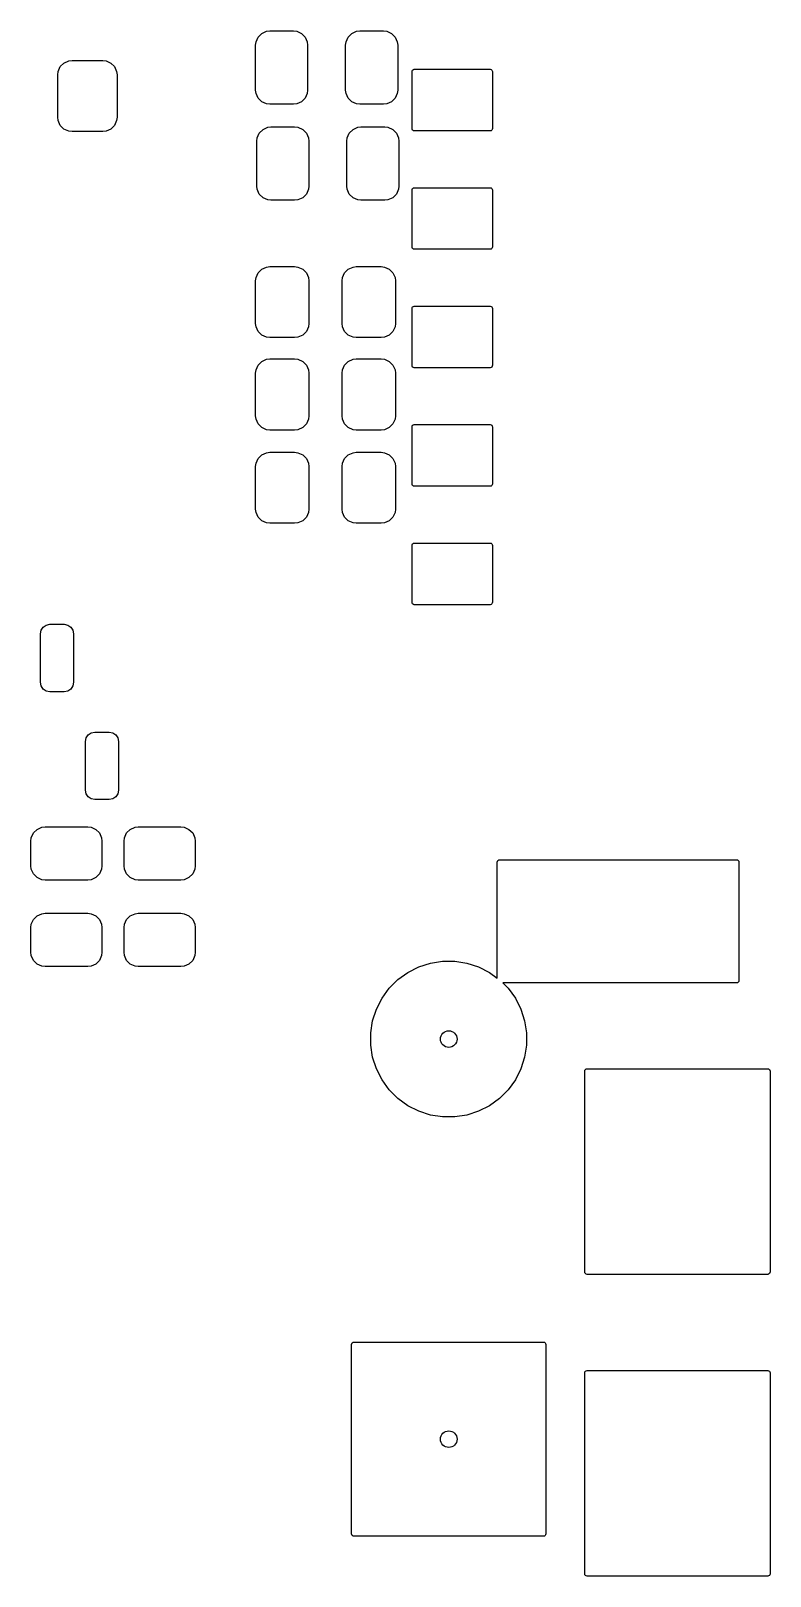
# Model space of a CAD drawing. Header units: inches. Extents: x 0.27 to 5.32, y 0.14 to 3.22.
# Drawn here: x 3.463 to 4.078, y 0.149 to 1.433 of the extents above; entities that cross this region are included whole.
import ezdxf

# ---------------------------------------------------------------- set-up
doc = ezdxf.new("R2010")
doc.units = ezdxf.units.IN
doc.header["$MEASUREMENT"] = 0
doc.layers.add('BLACK', color=250, linetype='CONTINUOUS')

msp = doc.modelspace()

# ---------------------------------------------------------------- linework, layer by layer
at = {"layer": 'BLACK', "linetype": 'CONTINUOUS'}
for p, q in [((3.6504, 1.424), (3.6521, 1.428)), ((3.6521, 1.428), (3.6552, 1.431)), ((3.6552, 1.431), (3.6591, 1.4328)), ((3.6591, 1.4328), (3.6619, 1.4331)), ((3.6619, 1.4331), (3.6815, 1.4331)), ((3.6815, 1.4331), (3.6842, 1.4328)), ((3.6842, 1.4328), (3.6882, 1.431)), ((3.6882, 1.431), (3.6913, 1.428)), ((3.6913, 1.428), (3.693, 1.424)), ((3.7252, 1.424), (3.7269, 1.428)), ((3.7269, 1.428), (3.73, 1.431)), ((3.73, 1.431), (3.7339, 1.4328)), ((3.7339, 1.4328), (3.7367, 1.4331)), ((3.7367, 1.4331), (3.7563, 1.4331)), ((3.7563, 1.4331), (3.759, 1.4328)), ((3.759, 1.4328), (3.763, 1.431)), ((3.763, 1.431), (3.7661, 1.428)), ((3.7661, 1.428), (3.7678, 1.424)), ((3.65, 1.4213), (3.6504, 1.424)), ((3.65, 1.3839), (3.65, 1.4213)), ((3.693, 1.424), (3.6933, 1.4213)), ((3.6933, 1.4213), (3.6933, 1.3839)), ((3.7248, 1.4213), (3.7252, 1.424)), ((3.7248, 1.3839), (3.7248, 1.4213)), ((3.7678, 1.424), (3.7681, 1.4213)), ((3.7681, 1.4213), (3.7681, 1.3839)), ((3.486, 1.3994), (3.4877, 1.4034)), ((3.4877, 1.4034), (3.4908, 1.4064)), ((3.4908, 1.4064), (3.4948, 1.4082)), ((3.4948, 1.4082), (3.4975, 1.4085)), ((3.4975, 1.4085), (3.5231, 1.4085)), ((3.5231, 1.4085), (3.5258, 1.4082)), ((3.5258, 1.4082), (3.5297, 1.4064)), ((3.5297, 1.4064), (3.5328, 1.4034)), ((3.5328, 1.4034), (3.5346, 1.3994)), ((3.78, 1.3993), (3.7801, 1.4)), ((3.7801, 1.4), (3.7805, 1.4006)), ((3.7805, 1.4006), (3.7812, 1.4011)), ((3.7812, 1.4011), (3.7819, 1.4012)), ((3.7819, 1.4012), (3.8449, 1.4012)), ((3.8449, 1.4012), (3.8457, 1.4011)), ((3.8457, 1.4011), (3.8463, 1.4006)), ((3.8463, 1.4006), (3.8467, 1.4)), ((3.8467, 1.4), (3.8469, 1.3993)), ((3.4857, 1.3967), (3.486, 1.3994)), ((3.4857, 1.3613), (3.4857, 1.3967)), ((3.5346, 1.3994), (3.5349, 1.3967)), ((3.5349, 1.3967), (3.5349, 1.3613)), ((3.78, 1.352), (3.78, 1.3993)), ((3.8469, 1.3993), (3.8469, 1.352)), ((3.6504, 1.3812), (3.65, 1.3839)), ((3.6521, 1.3772), (3.6504, 1.3812)), ((3.6552, 1.3742), (3.6521, 1.3772)), ((3.6591, 1.3724), (3.6552, 1.3742)), ((3.6882, 1.3742), (3.6842, 1.3724)), ((3.6913, 1.3772), (3.6882, 1.3742)), ((3.693, 1.3812), (3.6913, 1.3772)), ((3.6933, 1.3839), (3.693, 1.3812)), ((3.7252, 1.3812), (3.7248, 1.3839)), ((3.7269, 1.3772), (3.7252, 1.3812)), ((3.73, 1.3742), (3.7269, 1.3772)), ((3.7339, 1.3724), (3.73, 1.3742)), ((3.763, 1.3742), (3.759, 1.3724)), ((3.7661, 1.3772), (3.763, 1.3742)), ((3.7678, 1.3812), (3.7661, 1.3772)), ((3.7681, 1.3839), (3.7678, 1.3812)), ((3.486, 1.3586), (3.4857, 1.3613)), ((3.5349, 1.3613), (3.5346, 1.3586)), ((3.6619, 1.3721), (3.6591, 1.3724)), ((3.6815, 1.3721), (3.6619, 1.3721)), ((3.6842, 1.3724), (3.6815, 1.3721)), ((3.7367, 1.3721), (3.7339, 1.3724)), ((3.7563, 1.3721), (3.7367, 1.3721)), ((3.759, 1.3724), (3.7563, 1.3721)), ((3.4877, 1.3546), (3.486, 1.3586)), ((3.4908, 1.3515), (3.4877, 1.3546)), ((3.4948, 1.3498), (3.4908, 1.3515)), ((3.4975, 1.3494), (3.4948, 1.3498)), ((3.5231, 1.3494), (3.4975, 1.3494)), ((3.5258, 1.3498), (3.5231, 1.3494)), ((3.5297, 1.3515), (3.5258, 1.3498)), ((3.5328, 1.3546), (3.5297, 1.3515)), ((3.5346, 1.3586), (3.5328, 1.3546)), ((3.6531, 1.3482), (3.6562, 1.3513)), ((3.6562, 1.3513), (3.6601, 1.3531)), ((3.6601, 1.3531), (3.6628, 1.3534)), ((3.6628, 1.3534), (3.6825, 1.3534)), ((3.6825, 1.3534), (3.6852, 1.3531)), ((3.6852, 1.3531), (3.6892, 1.3513)), ((3.6892, 1.3513), (3.6923, 1.3482)), ((3.7279, 1.3482), (3.731, 1.3513)), ((3.731, 1.3513), (3.7349, 1.3531)), ((3.7349, 1.3531), (3.7376, 1.3534)), ((3.7376, 1.3534), (3.7573, 1.3534)), ((3.7573, 1.3534), (3.76, 1.3531)), ((3.76, 1.3531), (3.764, 1.3513)), ((3.764, 1.3513), (3.7671, 1.3482)), ((3.7801, 1.3513), (3.78, 1.352)), ((3.7805, 1.3506), (3.7801, 1.3513)), ((3.7812, 1.3502), (3.7805, 1.3506)), ((3.7819, 1.35), (3.7812, 1.3502)), ((3.8449, 1.35), (3.7819, 1.35)), ((3.8457, 1.3502), (3.8449, 1.35)), ((3.8463, 1.3506), (3.8457, 1.3502)), ((3.8467, 1.3513), (3.8463, 1.3506)), ((3.8469, 1.352), (3.8467, 1.3513)), ((3.651, 1.3416), (3.6513, 1.3443)), ((3.651, 1.3042), (3.651, 1.3416)), ((3.6513, 1.3443), (3.6531, 1.3482)), ((3.6923, 1.3482), (3.694, 1.3443)), ((3.694, 1.3443), (3.6943, 1.3416)), ((3.6943, 1.3416), (3.6943, 1.3042)), ((3.7258, 1.3416), (3.7261, 1.3443)), ((3.7258, 1.3042), (3.7258, 1.3416)), ((3.7261, 1.3443), (3.7279, 1.3482)), ((3.7671, 1.3482), (3.7688, 1.3443)), ((3.7688, 1.3443), (3.7691, 1.3416)), ((3.7691, 1.3416), (3.7691, 1.3042)), ((3.6513, 1.3015), (3.651, 1.3042)), ((3.6531, 1.2975), (3.6513, 1.3015)), ((3.6562, 1.2944), (3.6531, 1.2975)), ((3.6923, 1.2975), (3.6892, 1.2944)), ((3.694, 1.3015), (3.6923, 1.2975)), ((3.6943, 1.3042), (3.694, 1.3015)), ((3.7261, 1.3015), (3.7258, 1.3042)), ((3.7279, 1.2975), (3.7261, 1.3015)), ((3.731, 1.2944), (3.7279, 1.2975)), ((3.7671, 1.2975), (3.764, 1.2944)), ((3.7688, 1.3015), (3.7671, 1.2975)), ((3.7691, 1.3042), (3.7688, 1.3015)), ((3.78, 1.3008), (3.7801, 1.3016)), ((3.78, 1.2536), (3.78, 1.3008)), ((3.7801, 1.3016), (3.7805, 1.3022)), ((3.7805, 1.3022), (3.7812, 1.3026)), ((3.7812, 1.3026), (3.7819, 1.3028)), ((3.7819, 1.3028), (3.8449, 1.3028)), ((3.8449, 1.3028), (3.8457, 1.3026)), ((3.8457, 1.3026), (3.8463, 1.3022)), ((3.8463, 1.3022), (3.8467, 1.3016)), ((3.8467, 1.3016), (3.8469, 1.3008)), ((3.8469, 1.3008), (3.8469, 1.2536)), ((3.6601, 1.2927), (3.6562, 1.2944)), ((3.6628, 1.2924), (3.6601, 1.2927)), ((3.6825, 1.2924), (3.6628, 1.2924)), ((3.6852, 1.2927), (3.6825, 1.2924)), ((3.6892, 1.2944), (3.6852, 1.2927)), ((3.7349, 1.2927), (3.731, 1.2944)), ((3.7376, 1.2924), (3.7349, 1.2927)), ((3.7573, 1.2924), (3.7376, 1.2924)), ((3.76, 1.2927), (3.7573, 1.2924)), ((3.764, 1.2944), (3.76, 1.2927)), ((3.7801, 1.2528), (3.78, 1.2536)), ((3.7805, 1.2522), (3.7801, 1.2528)), ((3.7812, 1.2518), (3.7805, 1.2522)), ((3.7819, 1.2516), (3.7812, 1.2518)), ((3.8449, 1.2516), (3.7819, 1.2516)), ((3.8457, 1.2518), (3.8449, 1.2516)), ((3.8463, 1.2522), (3.8457, 1.2518)), ((3.8467, 1.2528), (3.8463, 1.2522)), ((3.8469, 1.2536), (3.8467, 1.2528)), ((3.6521, 1.2321), (3.6552, 1.2352)), ((3.6552, 1.2352), (3.6591, 1.2369)), ((3.6591, 1.2369), (3.6619, 1.2372)), ((3.6619, 1.2372), (3.6825, 1.2372)), ((3.6825, 1.2372), (3.6852, 1.2369)), ((3.6852, 1.2369), (3.6892, 1.2352)), ((3.6892, 1.2352), (3.6923, 1.2321)), ((3.724, 1.2321), (3.727, 1.2352)), ((3.727, 1.2352), (3.731, 1.2369)), ((3.731, 1.2369), (3.7337, 1.2372)), ((3.7337, 1.2372), (3.7544, 1.2372)), ((3.7544, 1.2372), (3.7571, 1.2369)), ((3.7571, 1.2369), (3.761, 1.2352)), ((3.761, 1.2352), (3.7641, 1.2321)), ((3.65, 1.2254), (3.6504, 1.2281)), ((3.65, 1.19), (3.65, 1.2254)), ((3.6504, 1.2281), (3.6521, 1.2321)), ((3.6923, 1.2321), (3.694, 1.2281)), ((3.694, 1.2281), (3.6943, 1.2254)), ((3.6943, 1.2254), (3.6943, 1.19)), ((3.7219, 1.2254), (3.7222, 1.2281)), ((3.7219, 1.19), (3.7219, 1.2254)), ((3.7222, 1.2281), (3.724, 1.2321)), ((3.7641, 1.2321), (3.7659, 1.2281)), ((3.7659, 1.2281), (3.7662, 1.2254)), ((3.7662, 1.2254), (3.7662, 1.19)), ((3.78, 1.2024), (3.7801, 1.2032)), ((3.78, 1.1552), (3.78, 1.2024)), ((3.7801, 1.2032), (3.7805, 1.2038)), ((3.7805, 1.2038), (3.7812, 1.2042)), ((3.7812, 1.2042), (3.7819, 1.2044)), ((3.7819, 1.2044), (3.8449, 1.2044)), ((3.8449, 1.2044), (3.8457, 1.2042)), ((3.8457, 1.2042), (3.8463, 1.2038)), ((3.8463, 1.2038), (3.8467, 1.2032)), ((3.8467, 1.2032), (3.8469, 1.2024)), ((3.8469, 1.2024), (3.8469, 1.1552)), ((3.6504, 1.1873), (3.65, 1.19)), ((3.6521, 1.1833), (3.6504, 1.1873)), ((3.6552, 1.1803), (3.6521, 1.1833)), ((3.6923, 1.1833), (3.6892, 1.1803)), ((3.694, 1.1873), (3.6923, 1.1833)), ((3.6943, 1.19), (3.694, 1.1873)), ((3.7222, 1.1873), (3.7219, 1.19)), ((3.724, 1.1833), (3.7222, 1.1873)), ((3.727, 1.1803), (3.724, 1.1833)), ((3.7641, 1.1833), (3.761, 1.1803)), ((3.7659, 1.1873), (3.7641, 1.1833)), ((3.7662, 1.19), (3.7659, 1.1873)), ((3.6591, 1.1785), (3.6552, 1.1803)), ((3.6619, 1.1782), (3.6591, 1.1785)), ((3.6825, 1.1782), (3.6619, 1.1782)), ((3.6852, 1.1785), (3.6825, 1.1782)), ((3.6892, 1.1803), (3.6852, 1.1785)), ((3.731, 1.1785), (3.727, 1.1803)), ((3.7337, 1.1782), (3.731, 1.1785)), ((3.7544, 1.1782), (3.7337, 1.1782)), ((3.7571, 1.1785), (3.7544, 1.1782)), ((3.761, 1.1803), (3.7571, 1.1785)), ((3.6521, 1.1553), (3.6552, 1.1584)), ((3.6552, 1.1584), (3.6591, 1.1602)), ((3.6591, 1.1602), (3.6619, 1.1605)), ((3.6619, 1.1605), (3.6825, 1.1605)), ((3.6825, 1.1605), (3.6852, 1.1602)), ((3.6852, 1.1602), (3.6892, 1.1584)), ((3.6892, 1.1584), (3.6923, 1.1553)), ((3.724, 1.1553), (3.727, 1.1584)), ((3.727, 1.1584), (3.731, 1.1602)), ((3.731, 1.1602), (3.7337, 1.1605)), ((3.7337, 1.1605), (3.7544, 1.1605)), ((3.7544, 1.1605), (3.7571, 1.1602)), ((3.7571, 1.1602), (3.761, 1.1584)), ((3.761, 1.1584), (3.7641, 1.1553)), ((3.65, 1.1487), (3.6504, 1.1514)), ((3.65, 1.1132), (3.65, 1.1487)), ((3.6504, 1.1514), (3.6521, 1.1553)), ((3.6923, 1.1553), (3.694, 1.1514)), ((3.694, 1.1514), (3.6943, 1.1487)), ((3.6943, 1.1487), (3.6943, 1.1132)), ((3.7219, 1.1487), (3.7222, 1.1514)), ((3.7219, 1.1132), (3.7219, 1.1487)), ((3.7222, 1.1514), (3.724, 1.1553)), ((3.7641, 1.1553), (3.7659, 1.1514)), ((3.7659, 1.1514), (3.7662, 1.1487)), ((3.7662, 1.1487), (3.7662, 1.1132)), ((3.7801, 1.1544), (3.78, 1.1552)), ((3.7805, 1.1538), (3.7801, 1.1544)), ((3.7812, 1.1533), (3.7805, 1.1538)), ((3.7819, 1.1532), (3.7812, 1.1533)), ((3.8449, 1.1532), (3.7819, 1.1532)), ((3.8457, 1.1533), (3.8449, 1.1532)), ((3.8463, 1.1538), (3.8457, 1.1533)), ((3.8467, 1.1544), (3.8463, 1.1538)), ((3.8469, 1.1552), (3.8467, 1.1544)), ((3.6504, 1.1105), (3.65, 1.1132)), ((3.6521, 1.1066), (3.6504, 1.1105)), ((3.6552, 1.1035), (3.6521, 1.1066)), ((3.6923, 1.1066), (3.6892, 1.1035)), ((3.694, 1.1105), (3.6923, 1.1066)), ((3.6943, 1.1132), (3.694, 1.1105)), ((3.7222, 1.1105), (3.7219, 1.1132)), ((3.724, 1.1066), (3.7222, 1.1105)), ((3.727, 1.1035), (3.724, 1.1066)), ((3.7641, 1.1066), (3.761, 1.1035)), ((3.7659, 1.1105), (3.7641, 1.1066)), ((3.7662, 1.1132), (3.7659, 1.1105)), ((3.78, 1.104), (3.7801, 1.1047)), ((3.7801, 1.1047), (3.7805, 1.1054)), ((3.7805, 1.1054), (3.7812, 1.1058)), ((3.7812, 1.1058), (3.7819, 1.1059)), ((3.7819, 1.1059), (3.8449, 1.1059)), ((3.8449, 1.1059), (3.8457, 1.1058)), ((3.8457, 1.1058), (3.8463, 1.1054)), ((3.8463, 1.1054), (3.8467, 1.1047)), ((3.8467, 1.1047), (3.8469, 1.104)), ((3.6591, 1.1017), (3.6552, 1.1035)), ((3.6619, 1.1014), (3.6591, 1.1017)), ((3.6825, 1.1014), (3.6619, 1.1014)), ((3.6852, 1.1017), (3.6825, 1.1014)), ((3.6892, 1.1035), (3.6852, 1.1017)), ((3.731, 1.1017), (3.727, 1.1035)), ((3.7337, 1.1014), (3.731, 1.1017)), ((3.7544, 1.1014), (3.7337, 1.1014)), ((3.7571, 1.1017), (3.7544, 1.1014)), ((3.761, 1.1035), (3.7571, 1.1017)), ((3.78, 1.0567), (3.78, 1.104)), ((3.8469, 1.104), (3.8469, 1.0567)), ((3.6521, 1.0778), (3.6552, 1.0808)), ((3.6552, 1.0808), (3.6591, 1.0826)), ((3.6591, 1.0826), (3.6619, 1.0829)), ((3.6619, 1.0829), (3.6825, 1.0829)), ((3.6825, 1.0829), (3.6852, 1.0826)), ((3.6852, 1.0826), (3.6892, 1.0808)), ((3.6892, 1.0808), (3.6923, 1.0778)), ((3.724, 1.0778), (3.727, 1.0808)), ((3.727, 1.0808), (3.731, 1.0826)), ((3.731, 1.0826), (3.7337, 1.0829)), ((3.7337, 1.0829), (3.7544, 1.0829)), ((3.7544, 1.0829), (3.7571, 1.0826)), ((3.7571, 1.0826), (3.761, 1.0808)), ((3.761, 1.0808), (3.7641, 1.0778)), ((3.65, 1.0711), (3.6504, 1.0738)), ((3.65, 1.0357), (3.65, 1.0711)), ((3.6504, 1.0738), (3.6521, 1.0778)), ((3.6923, 1.0778), (3.694, 1.0738)), ((3.694, 1.0738), (3.6943, 1.0711)), ((3.6943, 1.0711), (3.6943, 1.0357)), ((3.7219, 1.0711), (3.7222, 1.0738)), ((3.7219, 1.0357), (3.7219, 1.0711)), ((3.7222, 1.0738), (3.724, 1.0778)), ((3.7641, 1.0778), (3.7659, 1.0738)), ((3.7659, 1.0738), (3.7662, 1.0711)), ((3.7662, 1.0711), (3.7662, 1.0357)), ((3.7801, 1.056), (3.78, 1.0567)), ((3.7805, 1.0553), (3.7801, 1.056)), ((3.7812, 1.0549), (3.7805, 1.0553)), ((3.7819, 1.0548), (3.7812, 1.0549)), ((3.8449, 1.0548), (3.7819, 1.0548)), ((3.8457, 1.0549), (3.8449, 1.0548)), ((3.8463, 1.0553), (3.8457, 1.0549)), ((3.8467, 1.056), (3.8463, 1.0553)), ((3.8469, 1.0567), (3.8467, 1.056)), ((3.6504, 1.033), (3.65, 1.0357)), ((3.6521, 1.029), (3.6504, 1.033)), ((3.6552, 1.0259), (3.6521, 1.029)), ((3.6923, 1.029), (3.6892, 1.0259)), ((3.694, 1.033), (3.6923, 1.029)), ((3.6943, 1.0357), (3.694, 1.033)), ((3.7222, 1.033), (3.7219, 1.0357)), ((3.724, 1.029), (3.7222, 1.033)), ((3.727, 1.0259), (3.724, 1.029)), ((3.7641, 1.029), (3.761, 1.0259)), ((3.7659, 1.033), (3.7641, 1.029)), ((3.7662, 1.0357), (3.7659, 1.033)), ((3.6591, 1.0242), (3.6552, 1.0259)), ((3.6619, 1.0239), (3.6591, 1.0242)), ((3.6825, 1.0239), (3.6619, 1.0239)), ((3.6852, 1.0242), (3.6825, 1.0239)), ((3.6892, 1.0259), (3.6852, 1.0242)), ((3.731, 1.0242), (3.727, 1.0259)), ((3.7337, 1.0239), (3.731, 1.0242)), ((3.7544, 1.0239), (3.7337, 1.0239)), ((3.7571, 1.0242), (3.7544, 1.0239)), ((3.761, 1.0259), (3.7571, 1.0242)), ((3.78, 1.0056), (3.7801, 1.0063)), ((3.78, 0.9583), (3.78, 1.0056)), ((3.7801, 1.0063), (3.7805, 1.0069)), ((3.7805, 1.0069), (3.7812, 1.0074)), ((3.7812, 1.0074), (3.7819, 1.0075)), ((3.7819, 1.0075), (3.8449, 1.0075)), ((3.8449, 1.0075), (3.8457, 1.0074)), ((3.8457, 1.0074), (3.8463, 1.0069)), ((3.8463, 1.0069), (3.8467, 1.0063)), ((3.8467, 1.0063), (3.8469, 1.0056)), ((3.8469, 1.0056), (3.8469, 0.9583)), ((3.7801, 0.9576), (3.78, 0.9583)), ((3.7805, 0.9569), (3.7801, 0.9576)), ((3.7812, 0.9565), (3.7805, 0.9569)), ((3.7819, 0.9563), (3.7812, 0.9565)), ((3.8449, 0.9563), (3.7819, 0.9563)), ((3.8457, 0.9565), (3.8449, 0.9563)), ((3.8463, 0.9569), (3.8457, 0.9565)), ((3.8467, 0.9576), (3.8463, 0.9569)), ((3.8469, 0.9583), (3.8467, 0.9576)), ((3.4718, 0.9351), (3.4735, 0.9377)), ((3.4735, 0.9377), (3.4761, 0.9394)), ((3.4761, 0.9394), (3.4791, 0.94)), ((3.4791, 0.94), (3.4909, 0.94)), ((3.4909, 0.94), (3.4939, 0.9394)), ((3.4939, 0.9394), (3.4965, 0.9377)), ((3.4965, 0.9377), (3.4982, 0.9351)), ((3.4712, 0.9321), (3.4718, 0.9351)), ((3.4712, 0.8918), (3.4712, 0.9321)), ((3.4982, 0.9351), (3.4988, 0.9321)), ((3.4988, 0.9321), (3.4988, 0.8918)), ((3.4718, 0.8888), (3.4712, 0.8918)), ((3.4735, 0.8862), (3.4718, 0.8888)), ((3.4761, 0.8845), (3.4735, 0.8862)), ((3.4965, 0.8862), (3.4939, 0.8845)), ((3.4982, 0.8888), (3.4965, 0.8862)), ((3.4988, 0.8918), (3.4982, 0.8888)), ((3.4791, 0.8839), (3.4761, 0.8845)), ((3.4909, 0.8839), (3.4791, 0.8839)), ((3.4939, 0.8845), (3.4909, 0.8839)), ((3.5092, 0.8456), (3.5109, 0.8481)), ((3.5109, 0.8481), (3.5135, 0.8498)), ((3.5135, 0.8498), (3.5165, 0.8504)), ((3.5165, 0.8504), (3.5283, 0.8504)), ((3.5283, 0.8504), (3.5313, 0.8498)), ((3.5313, 0.8498), (3.5339, 0.8481)), ((3.5339, 0.8481), (3.5356, 0.8456)), ((3.5086, 0.8426), (3.5092, 0.8456)), ((3.5086, 0.8022), (3.5086, 0.8426)), ((3.5356, 0.8456), (3.5362, 0.8426)), ((3.5362, 0.8426), (3.5362, 0.8022)), ((3.5092, 0.7992), (3.5086, 0.8022)), ((3.5109, 0.7966), (3.5092, 0.7992)), ((3.5135, 0.7949), (3.5109, 0.7966)), ((3.5339, 0.7966), (3.5313, 0.7949)), ((3.5356, 0.7992), (3.5339, 0.7966)), ((3.5362, 0.8022), (3.5356, 0.7992)), ((3.5165, 0.7943), (3.5135, 0.7949)), ((3.5283, 0.7943), (3.5165, 0.7943)), ((3.5313, 0.7949), (3.5283, 0.7943)), ((3.4685, 0.7696), (3.4725, 0.7714)), ((3.4725, 0.7714), (3.4752, 0.7717)), ((3.4752, 0.7717), (3.5106, 0.7717)), ((3.5106, 0.7717), (3.5133, 0.7714)), ((3.5133, 0.7714), (3.5173, 0.7696)), ((3.5459, 0.7696), (3.5499, 0.7714)), ((3.5499, 0.7714), (3.5526, 0.7717)), ((3.5526, 0.7717), (3.588, 0.7717)), ((3.588, 0.7717), (3.5907, 0.7714)), ((3.5907, 0.7714), (3.5947, 0.7696)), ((3.4634, 0.7599), (3.4637, 0.7626)), ((3.4634, 0.7392), (3.4634, 0.7599)), ((3.4637, 0.7626), (3.4654, 0.7666)), ((3.4654, 0.7666), (3.4685, 0.7696)), ((3.5173, 0.7696), (3.5203, 0.7666)), ((3.5203, 0.7666), (3.5221, 0.7626)), ((3.5221, 0.7626), (3.5224, 0.7599)), ((3.5224, 0.7599), (3.5224, 0.7392)), ((3.5408, 0.7599), (3.5411, 0.7626)), ((3.5408, 0.7392), (3.5408, 0.7599)), ((3.5411, 0.7626), (3.5429, 0.7666)), ((3.5429, 0.7666), (3.5459, 0.7696)), ((3.5947, 0.7696), (3.5978, 0.7666)), ((3.5978, 0.7666), (3.5995, 0.7626)), ((3.5995, 0.7626), (3.5998, 0.7599)), ((3.5998, 0.7599), (3.5998, 0.7392)), ((3.4637, 0.7365), (3.4634, 0.7392)), ((3.4654, 0.7325), (3.4637, 0.7365)), ((3.4685, 0.7295), (3.4654, 0.7325)), ((3.5203, 0.7325), (3.5173, 0.7295)), ((3.5221, 0.7365), (3.5203, 0.7325)), ((3.5224, 0.7392), (3.5221, 0.7365)), ((3.5411, 0.7365), (3.5408, 0.7392)), ((3.5429, 0.7325), (3.5411, 0.7365)), ((3.5459, 0.7295), (3.5429, 0.7325)), ((3.5978, 0.7325), (3.5947, 0.7295)), ((3.5995, 0.7365), (3.5978, 0.7325)), ((3.5998, 0.7392), (3.5995, 0.7365)), ((3.8508, 0.7424), (3.851, 0.7431)), ((3.8508, 0.646), (3.8508, 0.7424)), ((3.851, 0.7431), (3.8514, 0.7438)), ((3.8514, 0.7438), (3.852, 0.7442)), ((3.852, 0.7442), (3.8528, 0.7443)), ((3.8528, 0.7443), (4.0496, 0.7443)), ((4.0496, 0.7443), (4.0504, 0.7442)), ((4.0504, 0.7442), (4.051, 0.7438)), ((4.051, 0.7438), (4.0515, 0.7431)), ((4.0515, 0.7431), (4.0516, 0.7424)), ((4.0516, 0.7424), (4.0516, 0.6439)), ((3.4725, 0.7277), (3.4685, 0.7295)), ((3.4752, 0.7274), (3.4725, 0.7277)), ((3.5106, 0.7274), (3.4752, 0.7274)), ((3.5133, 0.7277), (3.5106, 0.7274)), ((3.5173, 0.7295), (3.5133, 0.7277)), ((3.5499, 0.7277), (3.5459, 0.7295)), ((3.5526, 0.7274), (3.5499, 0.7277)), ((3.588, 0.7274), (3.5526, 0.7274)), ((3.5907, 0.7277), (3.588, 0.7274)), ((3.5947, 0.7295), (3.5907, 0.7277)), ((3.4637, 0.6907), (3.4654, 0.6947)), ((3.4654, 0.6947), (3.4685, 0.6978)), ((3.4685, 0.6978), (3.4725, 0.6995)), ((3.4725, 0.6995), (3.4752, 0.6998)), ((3.4752, 0.6998), (3.5106, 0.6998)), ((3.5106, 0.6998), (3.5133, 0.6995)), ((3.5133, 0.6995), (3.5173, 0.6978)), ((3.5173, 0.6978), (3.5203, 0.6947)), ((3.5203, 0.6947), (3.5221, 0.6907)), ((3.5411, 0.6907), (3.5429, 0.6947)), ((3.5429, 0.6947), (3.5459, 0.6978)), ((3.5459, 0.6978), (3.5499, 0.6995)), ((3.5499, 0.6995), (3.5526, 0.6998)), ((3.5526, 0.6998), (3.588, 0.6998)), ((3.588, 0.6998), (3.5907, 0.6995)), ((3.5907, 0.6995), (3.5947, 0.6978)), ((3.5947, 0.6978), (3.5978, 0.6947)), ((3.5978, 0.6947), (3.5995, 0.6907)), ((3.4634, 0.688), (3.4637, 0.6907)), ((3.4634, 0.6674), (3.4634, 0.688)), ((3.5221, 0.6907), (3.5224, 0.688)), ((3.5224, 0.688), (3.5224, 0.6674)), ((3.5408, 0.688), (3.5411, 0.6907)), ((3.5408, 0.6674), (3.5408, 0.688)), ((3.5995, 0.6907), (3.5998, 0.688)), ((3.5998, 0.688), (3.5998, 0.6674)), ((3.4637, 0.6647), (3.4634, 0.6674)), ((3.4654, 0.6607), (3.4637, 0.6647)), ((3.4685, 0.6576), (3.4654, 0.6607)), ((3.4725, 0.6559), (3.4685, 0.6576)), ((3.4752, 0.6556), (3.4725, 0.6559)), ((3.5106, 0.6556), (3.4752, 0.6556)), ((3.5133, 0.6559), (3.5106, 0.6556)), ((3.5173, 0.6576), (3.5133, 0.6559)), ((3.5203, 0.6607), (3.5173, 0.6576)), ((3.5221, 0.6647), (3.5203, 0.6607)), ((3.5224, 0.6674), (3.5221, 0.6647)), ((3.5411, 0.6647), (3.5408, 0.6674)), ((3.5429, 0.6607), (3.5411, 0.6647)), ((3.5459, 0.6576), (3.5429, 0.6607)), ((3.5499, 0.6559), (3.5459, 0.6576)), ((3.5526, 0.6556), (3.5499, 0.6559)), ((3.588, 0.6556), (3.5526, 0.6556)), ((3.5907, 0.6559), (3.588, 0.6556)), ((3.5947, 0.6576), (3.5907, 0.6559)), ((3.5978, 0.6607), (3.5947, 0.6576)), ((3.5995, 0.6647), (3.5978, 0.6607)), ((3.5998, 0.6674), (3.5995, 0.6647)), ((3.7765, 0.6507), (3.7856, 0.6553)), ((3.7856, 0.6553), (3.7953, 0.6585)), ((3.7953, 0.6585), (3.8054, 0.6601)), ((3.8054, 0.6601), (3.8156, 0.6601)), ((3.8156, 0.6601), (3.8256, 0.6585)), ((3.8256, 0.6585), (3.8353, 0.6553)), ((3.8353, 0.6553), (3.8444, 0.6507)), ((3.7611, 0.6375), (3.7683, 0.6447)), ((3.7683, 0.6447), (3.7765, 0.6507)), ((3.8444, 0.6507), (3.8508, 0.646)), ((4.0504, 0.6421), (4.0496, 0.642)), ((4.051, 0.6425), (4.0504, 0.6421)), ((4.0515, 0.6432), (4.051, 0.6425)), ((4.0516, 0.6439), (4.0515, 0.6432)), ((3.7505, 0.6202), (3.7551, 0.6293)), ((3.7551, 0.6293), (3.7611, 0.6375)), ((4.0496, 0.642), (3.8554, 0.642)), ((3.8554, 0.642), (3.8599, 0.6375)), ((3.8599, 0.6375), (3.8659, 0.6293)), ((3.8659, 0.6293), (3.8705, 0.6202)), ((3.7473, 0.6105), (3.7505, 0.6202)), ((3.8705, 0.6202), (3.8736, 0.6105)), ((3.7457, 0.6004), (3.7473, 0.6105)), ((3.8736, 0.6105), (3.8752, 0.6004)), ((3.7457, 0.5902), (3.7457, 0.6004)), ((3.8752, 0.6004), (3.8752, 0.5902)), ((3.7473, 0.5802), (3.7457, 0.5902)), ((3.7505, 0.5705), (3.7473, 0.5802)), ((3.8736, 0.5802), (3.8705, 0.5705)), ((3.8752, 0.5902), (3.8736, 0.5802)), ((3.7551, 0.5614), (3.7505, 0.5705)), ((3.8705, 0.5705), (3.8659, 0.5614)), ((3.9236, 0.5687), (3.9237, 0.5695)), ((3.9236, 0.4018), (3.9236, 0.5687)), ((3.9237, 0.5695), (3.9242, 0.5701)), ((3.9242, 0.5701), (3.9248, 0.5705)), ((3.9248, 0.5705), (3.9255, 0.5707)), ((3.9255, 0.5707), (4.0755, 0.5707)), ((4.0755, 0.5707), (4.0763, 0.5705)), ((4.0763, 0.5705), (4.0769, 0.5701)), ((4.0769, 0.5701), (4.0774, 0.5695)), ((4.0774, 0.5695), (4.0775, 0.5687)), ((4.0775, 0.5687), (4.0775, 0.4018)), ((3.7611, 0.5531), (3.7551, 0.5614)), ((3.7683, 0.5459), (3.7611, 0.5531)), ((3.8599, 0.5531), (3.8527, 0.5459)), ((3.8659, 0.5614), (3.8599, 0.5531)), ((3.7765, 0.5399), (3.7683, 0.5459)), ((3.7856, 0.5353), (3.7765, 0.5399)), ((3.8444, 0.5399), (3.8353, 0.5353)), ((3.8527, 0.5459), (3.8444, 0.5399)), ((3.7953, 0.5321), (3.7856, 0.5353)), ((3.8054, 0.5306), (3.7953, 0.5321)), ((3.8156, 0.5306), (3.8054, 0.5306)), ((3.8256, 0.5321), (3.8156, 0.5306)), ((3.8353, 0.5353), (3.8256, 0.5321)), ((3.9237, 0.401), (3.9236, 0.4018)), ((3.9242, 0.4004), (3.9237, 0.401)), ((3.9248, 0.4), (3.9242, 0.4004)), ((3.9255, 0.3998), (3.9248, 0.4)), ((4.0755, 0.3998), (3.9255, 0.3998)), ((4.0763, 0.4), (4.0755, 0.3998)), ((4.0769, 0.4004), (4.0763, 0.4)), ((4.0774, 0.401), (4.0769, 0.4004)), ((4.0775, 0.4018), (4.0774, 0.401)), ((3.7298, 0.3416), (3.7299, 0.3423)), ((3.7298, 0.1841), (3.7298, 0.3416)), ((3.7299, 0.3423), (3.7303, 0.343)), ((3.7303, 0.343), (3.731, 0.3434)), ((3.731, 0.3434), (3.7317, 0.3435)), ((3.7317, 0.3435), (3.8892, 0.3435)), ((3.8892, 0.3435), (3.89, 0.3434)), ((3.89, 0.3434), (3.8906, 0.343)), ((3.8906, 0.343), (3.891, 0.3423)), ((3.891, 0.3423), (3.8912, 0.3416)), ((3.8912, 0.3416), (3.8912, 0.1841)), ((3.9236, 0.3179), (3.9237, 0.3187)), ((3.9236, 0.151), (3.9236, 0.3179)), ((3.9237, 0.3187), (3.9242, 0.3193)), ((3.9242, 0.3193), (3.9248, 0.3197)), ((3.9248, 0.3197), (3.9255, 0.3199)), ((3.9255, 0.3199), (4.0755, 0.3199)), ((4.0755, 0.3199), (4.0763, 0.3197)), ((4.0763, 0.3197), (4.0769, 0.3193)), ((4.0769, 0.3193), (4.0774, 0.3187)), ((4.0774, 0.3187), (4.0775, 0.3179)), ((4.0775, 0.3179), (4.0775, 0.151)), ((3.7299, 0.1833), (3.7298, 0.1841)), ((3.7303, 0.1827), (3.7299, 0.1833)), ((3.731, 0.1823), (3.7303, 0.1827)), ((3.7317, 0.1821), (3.731, 0.1823)), ((3.8892, 0.1821), (3.7317, 0.1821)), ((3.89, 0.1823), (3.8892, 0.1821)), ((3.8906, 0.1827), (3.89, 0.1823)), ((3.891, 0.1833), (3.8906, 0.1827)), ((3.8912, 0.1841), (3.891, 0.1833)), ((3.9237, 0.1502), (3.9236, 0.151)), ((3.9242, 0.1496), (3.9237, 0.1502)), ((3.9248, 0.1492), (3.9242, 0.1496)), ((3.9255, 0.149), (3.9248, 0.1492)), ((4.0755, 0.149), (3.9255, 0.149)), ((4.0763, 0.1492), (4.0755, 0.149)), ((4.0769, 0.1496), (4.0763, 0.1492)), ((4.0774, 0.1502), (4.0769, 0.1496)), ((4.0775, 0.151), (4.0774, 0.1502))]:
    msp.add_line(p, q, dxfattribs=at)
at = {"layer": 'BLACK'}
for centre in [(3.8105, 0.5953), (3.8105, 0.5953), (3.8105, 0.2628)]:
    msp.add_circle(centre, 0.00689, dxfattribs=at)
at = {"layer": 'WHITE'}
msp.add_circle((3.8105, 0.2628), 0.00689, dxfattribs=at)

doc.saveas('drawing.dxf')
